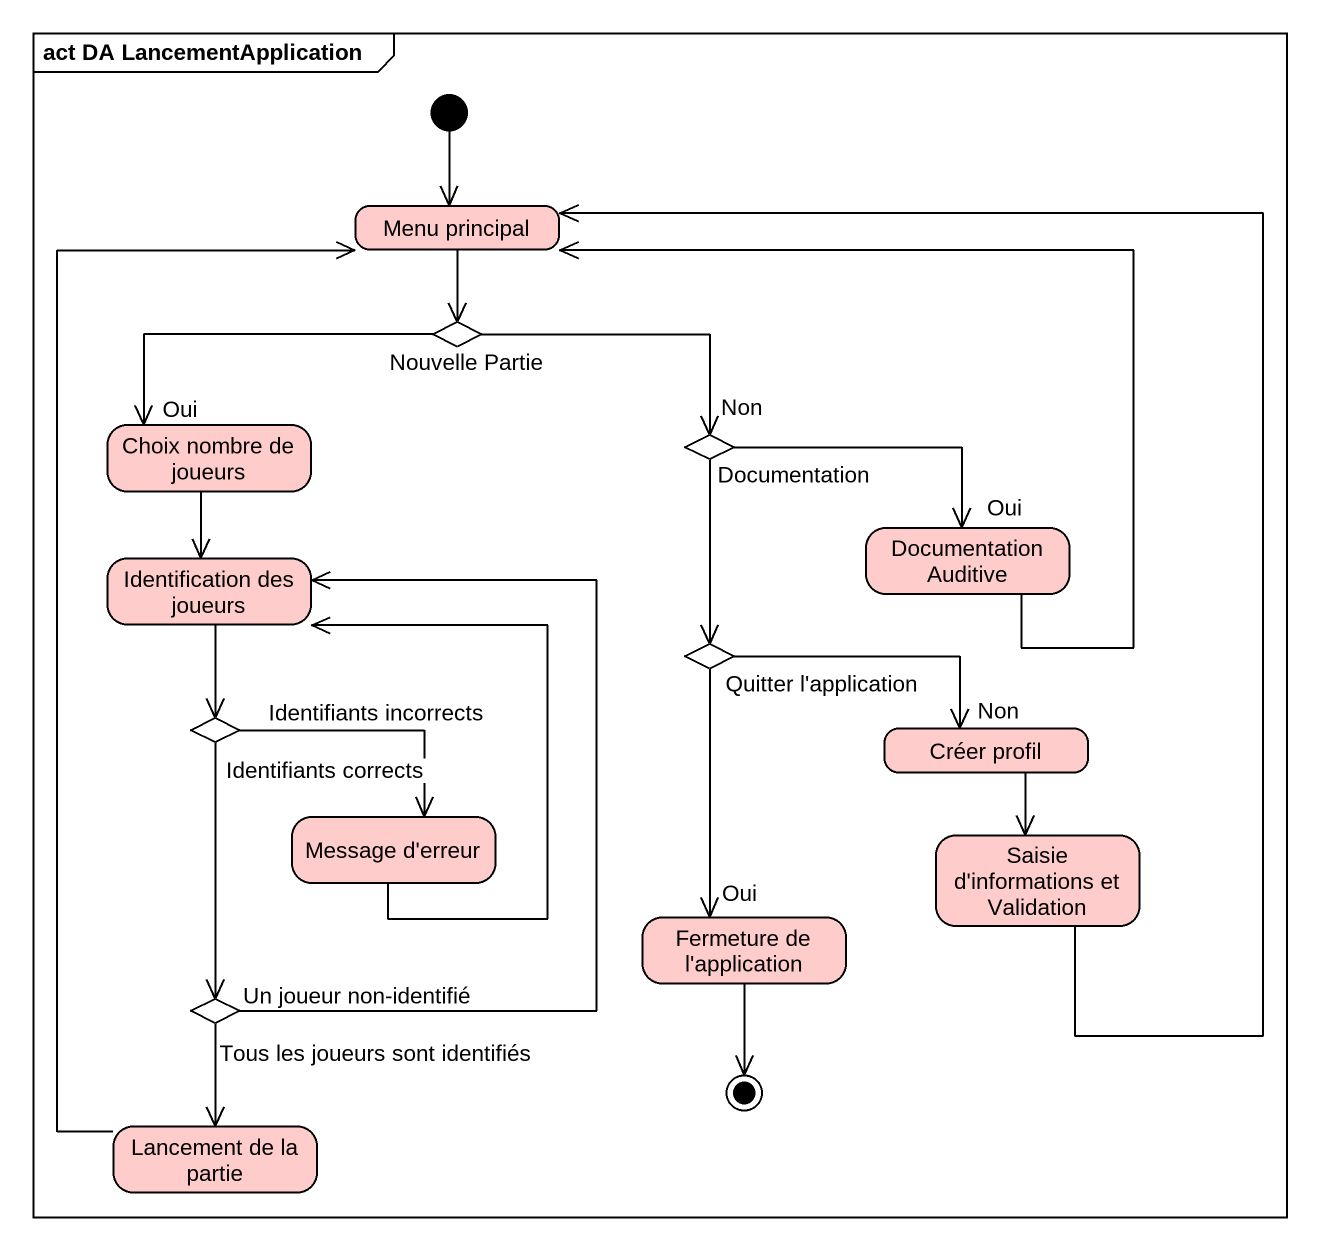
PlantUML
@startuml
mainframe act DA LancementApplication
hide empty description
state "Menu principal" as Menu_principal #FFCCCC
state "Nouvelle Partie" as Nouvelle_Partie <<choice>> #FFCCCC
state "Choix nombre de joueurs" as Choix_nombre_de_joueurs #FFCCCC
state Documentation <<choice>> #FFCCCC
state "Identification des joueurs" as Identification_des_joueurs #FFCCCC
state "Documentation Auditive" as Documentation_Auditive #FFCCCC
state "Quitter l'application" as Quitter_l_application <<choice>> #FFCCCC
state choice1 <<choice>> #FFCCCC
state "Créer profil" as Créer_profil #FFCCCC
state "Message d'erreur" as Message_d_erreur #FFCCCC
state "Saisie d'informations et Validation" as Saisie_d_informations_et #FFCCCC
state "Fermeture de l'application" as Fermeture_de_l_application #FFCCCC
state choice2 <<choice>> #FFCCCC
state "Lancement de la partie" as Lancement_de_la_partie #FFCCCC
[*] --> Menu_principal
Menu_principal --> Nouvelle_Partie
Nouvelle_Partie -left-> Choix_nombre_de_joueurs : Oui
Nouvelle_Partie -right-> Documentation : Non
Choix_nombre_de_joueurs --> Identification_des_joueurs
Documentation -right-> Documentation_Auditive : Oui
Documentation --> Quitter_l_application
Identification_des_joueurs --> choice1
Documentation_Auditive -up-> Menu_principal
Quitter_l_application -right-> Créer_profil : Non
Quitter_l_application --> Fermeture_de_l_application : Oui
choice1 --> Message_d_erreur : Identifiants incorrects
choice1 --> choice2 : Identifiants corrects
Créer_profil --> Saisie_d_informations_et
Message_d_erreur -up-> Identification_des_joueurs
Saisie_d_informations_et -up-> Menu_principal
choice2 -up-> Identification_des_joueurs : Un joueur non-identifié
choice2 --> Lancement_de_la_partie : Tous les joueurs sont identifiés
Lancement_de_la_partie -up-> Menu_principal
Fermeture_de_l_application --> [*]
@enduml
